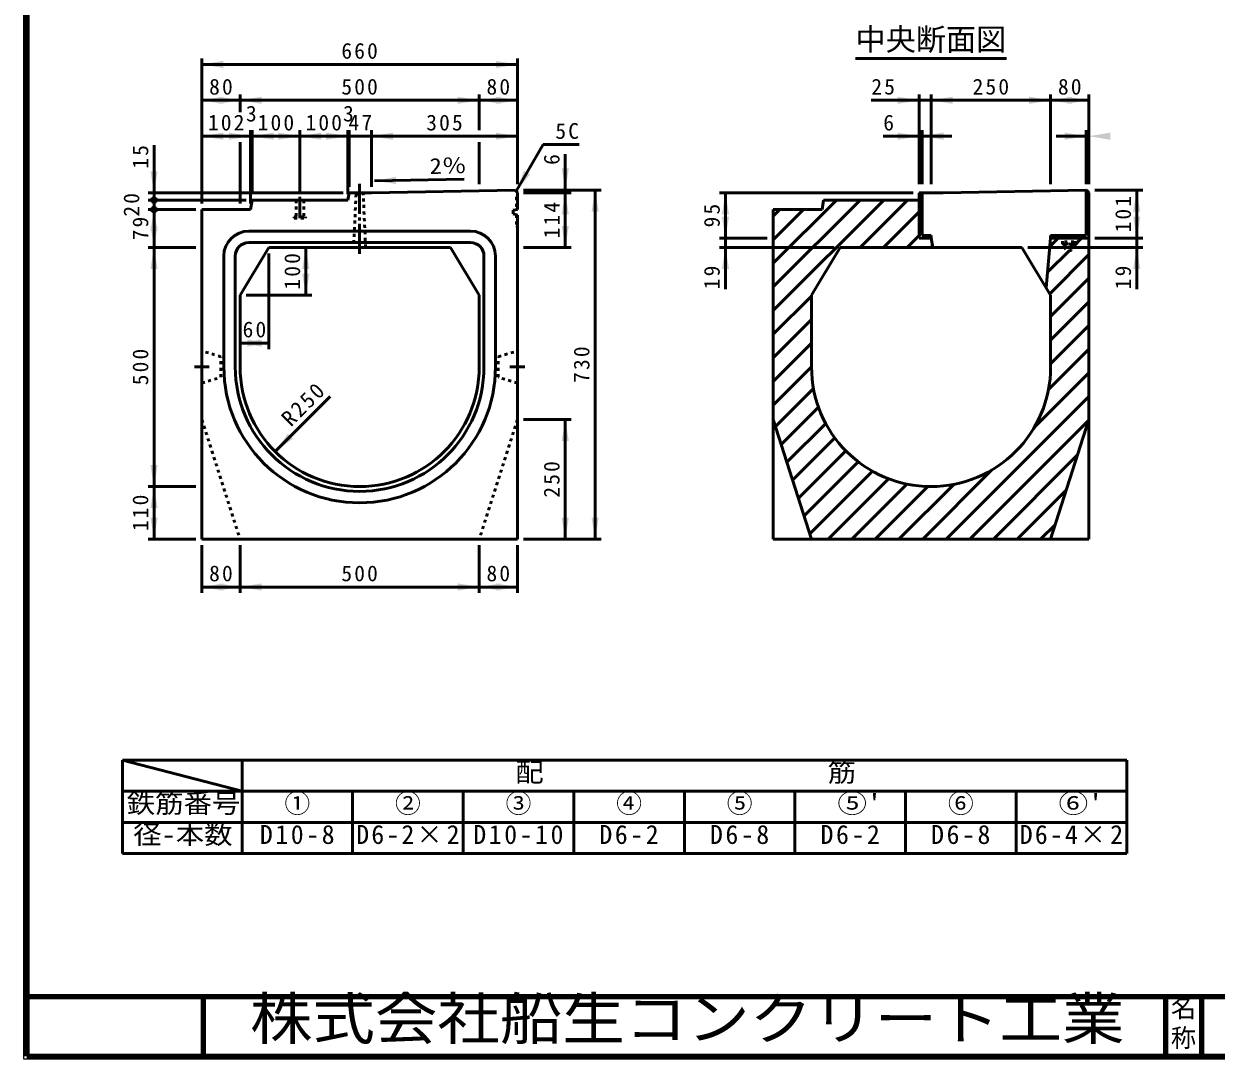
# Model space of a CAD drawing. Units: millimetres, scale not verified. Extents: x 100 to 4105, y 100 to 2870.
# Drawn here: x 100 to 2095, y 100 to 1832 of the extents above; entities that cross this region are included whole.
import ezdxf
from ezdxf.enums import TextEntityAlignment as Align

# ---------------------------------------------------------------- set-up
doc = ezdxf.new("R2010")
doc.units = ezdxf.units.MM
doc.header["$LTSCALE"] = 5
doc.linetypes.add('USER1', pattern=[2.2, 1, -1.2])
doc.linetypes.add('USER2', pattern=[13.4, 10, -1.2, 1, -1.2])
doc.layers.add('V-nasSTD', color=7, linetype='Continuous', lineweight=50)
doc.styles.add('ＭＳ ゴシック', font='')
doc.styles.get('ＭＳ ゴシック').set_extended_font_data('MS Gothic')

msp = doc.modelspace()

# ---------------------------------------------------------------- hatches: boundary and pattern name
at = {"layer": 'V-nasSTD'}
for points in [[(433.746, 1769.686), (397.746, 1763.686), (433.746, 1757.686)], [(889.746, 1757.686), (925.746, 1763.686), (889.746, 1769.686)], [(433.746, 1709.686), (397.746, 1703.686), (433.746, 1697.686)], [(425.746, 1697.686), (461.746, 1703.686), (425.746, 1709.686)], [(497.746, 1709.686), (461.746, 1703.686), (497.746, 1697.686)], [(825.746, 1697.686), (861.746, 1703.686), (825.746, 1709.686)], [(897.746, 1697.686), (861.746, 1703.686), (897.746, 1709.686)], [(889.746, 1709.686), (925.746, 1703.686), (889.746, 1697.686)], [(1561.746, 1697.686), (1597.746, 1703.686), (1561.746, 1709.686)], [(1653.746, 1697.686), (1617.746, 1703.686), (1653.746, 1709.686)], [(1781.746, 1709.686), (1817.746, 1703.686), (1781.746, 1697.686)], [(1853.746, 1709.686), (1817.746, 1703.686), (1853.746, 1697.686)], [(1845.746, 1697.686), (1881.746, 1703.686), (1845.746, 1709.686)], [(433.746, 1649.686), (397.746, 1643.686), (433.746, 1637.686)], [(443.346, 1637.686), (479.346, 1643.686), (443.346, 1649.686)], [(517.746, 1649.686), (481.746, 1643.686), (517.746, 1637.686)], [(525.746, 1637.686), (561.746, 1643.686), (525.746, 1649.686)], [(597.746, 1649.686), (561.746, 1643.686), (597.746, 1637.686)], [(605.746, 1637.686), (641.746, 1643.686), (605.746, 1649.686)], [(717.746, 1649.686), (681.746, 1643.686), (717.746, 1637.686)], [(889.746, 1637.686), (925.746, 1643.686), (889.746, 1649.686)], [(1561.746, 1637.686), (1597.746, 1643.686), (1561.746, 1649.686)], [(1638.546, 1637.686), (1602.546, 1643.686), (1638.546, 1649.686)], [(1840.946, 1637.686), (1876.946, 1643.686), (1840.946, 1649.686)], [(1917.746, 1637.686), (1881.746, 1643.686), (1917.746, 1649.686)], [(323.746, 1584.886), (317.746, 1548.886), (311.746, 1584.886)], [(936.55, 1585.863), (923.746, 1551.686), (946.942, 1579.863)], [(999.746, 1589.686), (1005.746, 1553.686), (1011.746, 1589.686)], [(722.754, 1569.719), (722.874, 1563.721), (686.761, 1569), (722.634, 1575.718)], [(1011.746, 1512.886), (1005.746, 1548.886), (999.746, 1512.886)], [(1061.746, 1517.686), (1055.746, 1553.686), (1049.746, 1517.686)], [(1267.746, 1512.886), (1273.746, 1548.886), (1279.746, 1512.886)], [(1967.746, 1517.686), (1961.746, 1553.686), (1955.746, 1517.686)], [(323.746, 1484.886), (317.746, 1520.886), (311.746, 1484.886)], [(1279.746, 1508.886), (1273.746, 1472.886), (1267.746, 1508.886)], [(1955.746, 1508.886), (1961.746, 1472.886), (1967.746, 1508.886)], [(311.746, 1493.686), (317.746, 1457.686), (323.746, 1493.686)], [(999.746, 1493.686), (1005.746, 1457.686), (1011.746, 1493.686)], [(323.746, 1421.686), (317.746, 1457.686), (311.746, 1421.686)], [(577.746, 1421.686), (571.746, 1457.686), (565.746, 1421.686)], [(1267.746, 1421.686), (1273.746, 1457.686), (1279.746, 1421.686)], [(1967.746, 1421.686), (1961.746, 1457.686), (1955.746, 1421.686)], [(565.746, 1413.686), (571.746, 1377.686), (577.746, 1413.686)], [(497.746, 1303.686), (461.746, 1297.686), (497.746, 1291.686)], [(473.746, 1291.686), (509.746, 1297.686), (473.746, 1303.686)], [(1011.746, 1133.686), (1005.746, 1169.686), (999.746, 1133.686)], [(541.538, 1145.963), (520.325, 1116.265), (550.023, 1137.478)], [(311.746, 1093.686), (317.746, 1057.686), (323.746, 1093.686)], [(323.746, 1021.686), (317.746, 1057.686), (311.746, 1021.686)], [(311.746, 1005.686), (317.746, 969.686), (323.746, 1005.686)], [(999.746, 1005.686), (1005.746, 969.686), (1011.746, 1005.686)], [(1049.746, 1005.686), (1055.746, 969.686), (1061.746, 1005.686)], [(433.746, 895.686), (397.746, 889.686), (433.746, 883.686)], [(425.746, 883.686), (461.746, 889.686), (425.746, 895.686)], [(497.746, 895.686), (461.746, 889.686), (497.746, 883.686)], [(825.746, 883.686), (861.746, 889.686), (825.746, 895.686)], [(897.746, 883.686), (861.746, 889.686), (897.746, 895.686)], [(889.746, 895.686), (925.746, 889.686), (889.746, 883.686)]]:
    msp.add_hatch(color=256, dxfattribs=at).paths.add_polyline_path(points)

# ---------------------------------------------------------------- linework, layer by layer
at = {"layer": 'V-nasSTD', "lineweight": 100}
for p, q in [((105, 2865), (105, 105)), ((105, 205), (4100, 205)), ((400, 205), (400, 105)), ((2010, 205), (2010, 105)), ((2070, 205), (2070, 105)), ((105, 105), (4100, 105))]:
    msp.add_line(p, q, dxfattribs=at)
at = {"layer": 'V-nasSTD'}
for p, q in [((397.746, 1530.886), (397.746, 1773.686)), ((397.746, 1763.686), (925.746, 1763.686)), ((925.746, 1563.686), (925.746, 1773.686)), ((1491.343, 1773.686), (1744.149, 1773.686)), ((397.746, 1703.686), (461.746, 1703.686)), ((461.746, 1683.686), (461.746, 1713.686)), ((461.746, 1703.686), (861.746, 1703.686)), ((861.746, 1653.686), (861.746, 1713.686)), ((861.746, 1703.686), (925.746, 1703.686)), ((1517.746, 1703.686), (1597.746, 1703.686)), ((1597.746, 1563.686), (1597.746, 1713.686)), ((1617.746, 1703.686), (1597.746, 1703.686)), ((1617.746, 1563.686), (1617.746, 1713.686)), ((1817.746, 1703.686), (1617.746, 1703.686)), ((1817.746, 1563.686), (1817.746, 1713.686)), ((1817.746, 1703.686), (1881.746, 1703.686)), ((1881.746, 1563.686), (1881.746, 1713.686)), ((397.746, 1643.686), (479.346, 1643.686)), ((479.346, 1530.886), (479.346, 1653.686)), ((479.346, 1643.686), (481.746, 1643.686)), ((481.746, 1546.886), (481.746, 1653.686)), ((481.746, 1643.686), (561.746, 1643.686)), ((561.746, 1546.886), (561.746, 1653.686)), ((561.746, 1643.686), (641.746, 1643.686)), ((641.746, 1546.886), (641.746, 1653.686)), ((641.746, 1643.686), (644.146, 1643.686)), ((644.146, 1558.886), (644.146, 1653.686)), ((644.146, 1643.686), (681.746, 1643.686)), ((681.746, 1558.886), (681.746, 1653.686)), ((681.746, 1643.686), (925.746, 1643.686)), ((1537.746, 1643.686), (1597.746, 1643.686)), ((1597.746, 1643.686), (1602.546, 1643.686)), ((1602.546, 1563.686), (1602.546, 1653.686)), ((1652.546, 1643.686), (1602.546, 1643.686)), ((1826.946, 1643.686), (1876.946, 1643.686)), ((1876.946, 1563.686), (1876.946, 1653.686)), ((1881.746, 1643.686), (1876.946, 1643.686)), ((317.746, 1628.886), (317.746, 1548.886)), ((461.746, 1633.686), (461.746, 1530.886)), ((861.746, 1633.686), (861.746, 1563.686)), ((968.746, 1629.628), (923.746, 1551.686)), ((968.746, 1629.628), (1028.746, 1629.628)), ((1005.746, 1613.686), (1005.746, 1553.686)), ((686.761, 1569), (836.731, 1571.999)), ((634.146, 1548.886), (307.746, 1548.886)), ((471.746, 1536.886), (307.746, 1536.886)), ((317.746, 1548.886), (317.746, 1536.886)), ((317.746, 1536.886), (317.746, 1520.886)), ((481.746, 1536.886), (479.346, 1520.886)), ((481.746, 1536.886), (641.746, 1536.886)), ((641.746, 1536.886), (644.146, 1548.886)), ((644.146, 1548.886), (681.746, 1548.886)), ((681.746, 1548.886), (921.746, 1553.686)), ((921.746, 1553.686), (925.746, 1549.686)), ((925.746, 1521.286), (925.746, 1549.686)), ((935.746, 1553.686), (1065.746, 1553.686)), ((935.746, 1548.886), (1015.746, 1548.886)), ((1005.746, 1548.886), (1005.746, 1553.686)), ((1005.746, 1457.686), (1005.746, 1548.886)), ((1055.746, 969.686), (1055.746, 1553.686)), ((1587.746, 1548.886), (1263.746, 1548.886)), ((1273.746, 1472.886), (1273.746, 1548.886)), ((1353.746, 1431.092), (1459.54, 1536.886)), ((1499.045, 1536.886), (1353.746, 1391.587)), ((1353.746, 1352.083), (1538.549, 1536.886)), ((1437.746, 1536.886), (1435.346, 1520.886)), ((1437.746, 1536.886), (1597.746, 1536.886)), ((1437.746, 1536.886), (1597.746, 1536.886)), ((1578.053, 1536.886), (1498.853, 1457.686)), ((1637.746, 1548.886), (1597.746, 1548.886)), ((1597.746, 1548.886), (1597.746, 1472.886)), ((1602.546, 1548.886), (1602.546, 1477.686)), ((1637.746, 1548.886), (1876.946, 1553.686)), ((1876.946, 1477.686), (1876.946, 1553.686)), ((1876.946, 1553.686), (1877.746, 1553.686)), ((1877.746, 1553.686), (1881.746, 1549.686)), ((1881.746, 1549.686), (1881.746, 1472.886)), ((1891.746, 1553.686), (1971.746, 1553.686)), ((1961.746, 1472.886), (1961.746, 1553.686)), ((387.746, 1520.886), (307.746, 1520.886)), ((317.746, 1457.686), (317.746, 1520.886)), ((397.746, 969.686), (397.746, 1520.886)), ((397.746, 1520.886), (479.346, 1520.886)), ((918.546, 1520.086), (925.746, 1521.286)), ((918.546, 1513.686), (918.546, 1520.086)), ((1353.746, 1520.886), (1353.746, 969.686)), ((1353.746, 1509.652), (1364.98, 1520.886)), ((1404.26, 1520.886), (1353.746, 1470.372)), ((1353.746, 1520.886), (1435.346, 1520.886)), ((1538.357, 1457.686), (1597.746, 1517.075)), ((925.746, 1511.686), (918.546, 1513.686)), ((925.746, 969.686), (925.746, 1511.686)), ((847.346, 1484.886), (476.146, 1484.886)), ((1597.746, 1477.57), (1577.862, 1457.686)), ((1602.546, 1477.686), (1617.746, 1477.686)), ((1617.746, 1477.686), (1617.746, 1472.886)), ((1876.946, 1477.686), (1817.746, 1477.686)), ((1817.746, 1477.686), (1817.746, 1472.886)), ((387.746, 1457.686), (307.746, 1457.686)), ((317.746, 1057.686), (317.746, 1457.686)), ((509.746, 1457.686), (461.746, 1377.686)), ((847.346, 1465.686), (476.146, 1465.686)), ((509.746, 1457.686), (813.746, 1457.686)), ((571.746, 1377.686), (571.746, 1457.686)), ((813.746, 1457.686), (861.746, 1377.686)), ((935.746, 1457.686), (1015.746, 1457.686)), ((1343.746, 1472.886), (1263.746, 1472.886)), ((1455.746, 1457.686), (1263.746, 1457.686)), ((1273.746, 1457.686), (1273.746, 1472.886)), ((1273.746, 1387.686), (1273.746, 1457.686)), ((1465.746, 1457.686), (1417.746, 1377.686)), ((1769.746, 1457.686), (1465.746, 1457.686)), ((1597.746, 1472.886), (1617.746, 1472.886)), ((1617.366, 1457.686), (1620.163, 1460.484)), ((1617.746, 1472.886), (1620.709, 1457.686)), ((1769.746, 1457.686), (1817.746, 1377.686)), ((1779.746, 1457.686), (1971.746, 1457.686)), ((1817.746, 1472.886), (1810.32, 1390.063)), ((1830.087, 1472.886), (1816.53, 1459.329)), ((1817.746, 1472.886), (1881.746, 1472.886)), ((1881.746, 1472.886), (1817.746, 1472.886)), ((1855.746, 1459.286), (1869.489, 1472.886)), ((1881.746, 969.686), (1881.746, 1472.886)), ((1891.746, 1472.886), (1971.746, 1472.886)), ((1961.746, 1457.686), (1961.746, 1472.886)), ((1961.746, 1387.686), (1961.746, 1457.686)), ((434.546, 1443.286), (434.546, 1257.686)), ((453.746, 1443.286), (453.746, 1257.686)), ((509.746, 1447.686), (509.746, 1287.686)), ((869.746, 1257.686), (869.746, 1443.286)), ((888.946, 1257.686), (888.946, 1443.286)), ((1848.69, 1452.088), (1812.649, 1416.047)), ((1881.746, 1445.741), (1816.225, 1380.221)), ((1881.746, 1405.981), (1817.746, 1341.981)), ((461.746, 1377.686), (461.746, 1257.686)), ((471.746, 1377.686), (581.746, 1377.686)), ((861.746, 1257.686), (861.746, 1377.686)), ((1417.746, 1376.322), (1353.746, 1312.322)), ((1417.746, 1377.686), (1417.746, 1257.686)), ((1817.746, 1257.686), (1817.746, 1377.686)), ((1881.746, 1366.476), (1817.746, 1302.476)), ((1417.746, 1336.818), (1353.746, 1272.818)), ((1881.746, 1326.972), (1817.746, 1262.972)), ((461.746, 1297.686), (509.746, 1297.686)), ((1417.746, 1297.314), (1353.746, 1233.314)), ((397.746, 1284.486), (397.746, 1230.886)), ((925.746, 1284.486), (925.746, 1230.886)), ((1881.746, 1287.468), (1814.136, 1219.858)), ((1417.746, 1258.066), (1353.746, 1194.066)), ((1881.746, 1247.707), (1789.862, 1155.823)), ((1420.991, 1221.806), (1357.412, 1158.228)), ((520.325, 1116.265), (612.248, 1208.189)), ((1881.746, 1208.203), (1643.229, 969.686)), ((1429.321, 1190.633), (1366.989, 1128.301)), ((935.746, 1169.686), (1015.746, 1169.686)), ((1005.746, 969.686), (1005.746, 1169.686)), ((1353.746, 1169.686), (1417.746, 969.686)), ((1441.409, 1163.319), (1376.541, 1098.451)), ((1881.281, 1168.234), (1682.733, 969.686)), ((1881.746, 1169.686), (1817.746, 969.686)), ((1456.651, 1139.16), (1386.093, 1068.601)), ((1395.72, 1038.518), (1474.902, 1117.701)), ((1495.781, 1099.179), (1405.271, 1008.669)), ((1862.812, 1110.517), (1721.981, 969.686)), ((1414.823, 978.819), (1519.49, 1083.486)), ((1719.609, 1085.57), (1603.725, 969.686)), ((387.746, 1057.686), (307.746, 1057.686)), ((317.746, 969.686), (317.746, 1057.686)), ((1546.552, 1070.787), (1445.451, 969.686)), ((1577.124, 1061.855), (1484.956, 969.686)), ((1612.528, 1057.754), (1524.46, 969.686)), ((1655.574, 1061.296), (1563.964, 969.686)), ((1844.221, 1052.422), (1761.485, 969.686)), ((1825.631, 994.328), (1800.99, 969.686)), ((387.746, 969.686), (307.746, 969.686)), ((397.746, 969.686), (925.746, 969.686)), ((397.746, 959.686), (397.746, 879.686)), ((461.746, 959.686), (461.746, 879.686)), ((861.746, 959.686), (861.746, 879.686)), ((925.746, 959.686), (925.746, 879.686)), ((935.746, 969.686), (1065.746, 969.686)), ((1881.746, 969.686), (1353.746, 969.686)), ((397.746, 889.686), (461.746, 889.686)), ((461.746, 889.686), (861.746, 889.686)), ((925.746, 889.686), (861.746, 889.686)), ((265, 600), (265, 548)), ((465, 600), (265, 600)), ((265, 600), (465, 548)), ((465, 548), (465, 600)), ((650, 600), (465, 600)), ((835, 600), (650, 600)), ((1020, 600), (835, 600)), ((1205, 600), (1020, 600)), ((1390, 600), (1205, 600)), ((1575, 600), (1390, 600)), ((1760, 600), (1575, 600)), ((1945, 600), (1760, 600)), ((1945, 548), (1945, 600)), ((265, 548), (430, 548)), ((265, 548), (265, 496)), ((465, 548), (265, 548)), ((465, 548), (650, 548)), ((465, 496), (465, 548)), ((465, 548), (465, 496)), ((650, 548), (835, 548)), ((650, 496), (650, 548)), ((650, 548), (650, 496)), ((835, 548), (1020, 548)), ((835, 496), (835, 548)), ((835, 548), (835, 496)), ((1020, 548), (1205, 548)), ((1020, 496), (1020, 548)), ((1020, 548), (1020, 496)), ((1390, 548), (1205, 548)), ((1205, 496), (1205, 548)), ((1390, 496), (1390, 548)), ((1390, 548), (1575, 548)), ((1390, 496), (1390, 548)), ((1390, 548), (1390, 496)), ((1575, 496), (1575, 548)), ((1575, 496), (1575, 548)), ((1575, 548), (1760, 548)), ((1575, 496), (1575, 548)), ((1575, 548), (1575, 496)), ((1760, 496), (1760, 548)), ((1760, 548), (1945, 548)), ((1760, 496), (1760, 548)), ((1760, 548), (1760, 496)), ((1945, 496), (1945, 548)), ((265, 496), (265, 444)), ((465, 496), (265, 496)), ((465, 496), (650, 496)), ((465, 444), (465, 496)), ((465, 496), (465, 444)), ((650, 496), (835, 496)), ((650, 444), (650, 496)), ((650, 496), (650, 444)), ((835, 496), (1020, 496)), ((835, 444), (835, 496)), ((835, 496), (835, 444)), ((1020, 496), (1205, 496)), ((1020, 444), (1020, 496)), ((1020, 496), (1020, 444)), ((1205, 496), (1390, 496)), ((1205, 444), (1205, 496)), ((1390, 444), (1390, 496)), ((1390, 496), (1575, 496)), ((1390, 444), (1390, 496)), ((1390, 496), (1390, 444)), ((1575, 444), (1575, 496)), ((1575, 444), (1575, 496)), ((1575, 496), (1760, 496)), ((1575, 444), (1575, 496)), ((1575, 496), (1575, 444)), ((1760, 444), (1760, 496)), ((1760, 496), (1945, 496)), ((1760, 444), (1760, 496)), ((1760, 496), (1760, 444)), ((1945, 444), (1945, 496)), ((265, 444), (465, 444)), ((465, 444), (650, 444)), ((650, 444), (835, 444)), ((835, 444), (1020, 444)), ((1020, 444), (1205, 444)), ((1205, 444), (1390, 444)), ((1390, 444), (1575, 444)), ((1575, 444), (1760, 444)), ((1760, 444), (1945, 444))]:
    msp.add_line(p, q, dxfattribs=at)
at = {"layer": 'V-nasSTD', "linetype": 'USER2'}
for p, q in [((661.746, 1563.886), (661.746, 1442.686)), ((561.746, 1542.486), (561.746, 1506.486)), ((410.246, 1257.686), (385.246, 1257.686)), ((913.246, 1257.686), (938.246, 1257.686))]:
    msp.add_line(p, q, dxfattribs=at)
at = {"layer": 'V-nasSTD', "linetype": 'USER1'}
for p, q in [((555.346, 1536.886), (555.346, 1508.886)), ((568.146, 1536.886), (568.146, 1508.886)), ((655.746, 1546.486), (651.746, 1457.686)), ((655.746, 1546.486), (653.346, 1548.886)), ((655.746, 1546.486), (667.746, 1546.486)), ((667.746, 1546.486), (670.146, 1548.886)), ((671.746, 1457.686), (667.746, 1546.486)), ((923.906, 1541.686), (925.746, 1543.526)), ((923.906, 1541.686), (925.746, 1543.526)), ((923.906, 1541.686), (923.906, 1520.979)), ((923.906, 1541.686), (923.906, 1520.979)), ((552.146, 1508.886), (571.346, 1508.886)), ((552.146, 1508.886), (552.146, 1506.486)), ((552.146, 1506.486), (571.346, 1506.486)), ((571.346, 1508.886), (571.346, 1506.486)), ((923.906, 1512.197), (923.906, 1493.686)), ((923.906, 1512.197), (923.906, 1493.686)), ((923.906, 1493.686), (925.746, 1491.846)), ((923.906, 1493.686), (925.746, 1491.846)), ((1837.746, 1463.286), (1837.746, 1472.886)), ((1837.746, 1472.886), (1859.346, 1472.886)), ((1837.746, 1463.286), (1859.346, 1463.286)), ((1839.346, 1462.486), (1839.186, 1463.286)), ((1839.346, 1462.486), (1857.746, 1462.486)), ((1841.346, 1459.286), (1841.346, 1462.486)), ((1842.946, 1464.086), (1842.946, 1472.886)), ((1854.146, 1464.086), (1854.146, 1472.886)), ((1855.746, 1459.286), (1855.746, 1462.486)), ((1857.746, 1462.486), (1857.906, 1463.286)), ((1859.346, 1463.286), (1859.346, 1472.886)), ((429.746, 1274.886), (397.746, 1284.486)), ((893.746, 1274.886), (925.746, 1284.486)), ((429.746, 1240.486), (429.746, 1274.886)), ((893.746, 1240.486), (893.746, 1274.886)), ((397.746, 1230.886), (429.746, 1240.486)), ((925.746, 1230.886), (893.746, 1240.486)), ((397.746, 1169.686), (461.746, 969.686)), ((925.746, 1169.686), (861.746, 969.686))]:
    msp.add_line(p, q, dxfattribs=at)
at = {"layer": 'V-nasSTD', "lineweight": 13}
msp.add_lwpolyline([(100, 100), (100, 2870), (4105, 2870), (4105, 100)], close=True, dxfattribs=at)
at = {"layer": 'V-nasSTD'}
for centre in [(317.746, 1536.886), (317.746, 1520.886)]:
    msp.add_circle(centre, 4, dxfattribs=at)
for centre, radius, start, end in [((476.146, 1443.286), 41.6, 90, 180), ((847.346, 1443.286), 41.6, 0, 90), ((476.146, 1443.286), 22.4, 90, 180), ((847.346, 1443.286), 22.4, 0, 90), ((661.746, 1257.686), 227.2, 180, 270), ((661.746, 1257.686), 208, 180, 270), ((661.746, 1257.686), 200, 180, 270), ((661.746, 1257.686), 200, 270, 0), ((661.746, 1257.686), 227.2, 270, 0), ((661.746, 1257.686), 208, 270, 0), ((1617.746, 1257.686), 200, 180, 270), ((1617.746, 1257.686), 200, 270, 0)]:
    msp.add_arc(centre, radius, start, end, dxfattribs=at)
at = {"layer": 'V-nasSTD', "linetype": 'USER1'}
for centre, radius, start, end in [((1837.346, 1483.286), 20, 271.14576, 286.2602), ((1848.546, 1459.286), 7.2, 180, 0), ((1848.546, 1483.286), 20, 253.7398, 286.2602), ((1859.746, 1483.286), 20, 253.7398, 268.85424)]:
    msp.add_arc(centre, radius, start, end, dxfattribs=at)

# ---------------------------------------------------------------- texts
at = {"layer": 'V-nasSTD', "style": 'ＭＳ ゴシック'}
for s, height, p in [('中央断面図', 36.95, (1491.343, 1824.086)), ('3', 26.39, (471.546, 1694.686)), ('3', 26.39, (633.946, 1694.686)), ('6', 26.39, (1537.746, 1679.686)), ('①', 31.67, (535.9, 543.6)), ('②', 31.67, (720.9, 543.6)), ('③', 31.67, (905.9, 543.6)), ('④', 31.67, (1090.9, 543.6)), ('⑤', 31.67, (1275.9, 543.6)), ('⑥', 31.67, (1645.9, 543.6)), ('名', 30.79, (2018.982, 200.999)), ('称', 30.79, (2018.976, 151.01))]:
    msp.add_text(s, height=height, dxfattribs=at).set_placement(p, align=Align.TOP_LEFT)
at = {"layer": 'V-nasSTD', "style": 'ＭＳ ゴシック', "width": 1.15}
msp.add_text('2％', height=26.39, rotation=1.146, dxfattribs=at).set_placement((778.423, 1606.84), align=Align.TOP_LEFT)
at = {"layer": 'V-nasSTD', "style": 'ＭＳ ゴシック'}
msp.add_text('6', height=26.39, rotation=90, dxfattribs=at).set_placement((969.746, 1595.686), align=Align.TOP_LEFT)
for s, height, width, p in [('配\u3000\u3000\u3000\u3000\u3000\u3000\u3000\u3000\u3000\u3000筋', 31.67, 1.1, (922.04, 595.6)), ('鉄筋番号', 31.67, 1.1, (272.12, 543.6)), ("⑤'", 31.67, 1.15, (1460.9, 543.6)), ("⑥'", 31.67, 1.15, (1830.9, 543.6)), ('径-本数', 31.67, 1.1, (282.92, 491.6)), ('株式会社船生コンクリート工業', 69.65, 1.1, (478.279, 202.55))]:
    msp.add_text(s, height=height, dxfattribs=dict(at, width=width)).set_placement(p, align=Align.TOP_LEFT)
at = {"layer": 'V-nasSTD', "attachment_point": 1, "style": 'ＭＳ ゴシック'}
for s, insert, char_height in [('\\T1.2;660', (631.146, 1799.686), 26.39), ('\\T1.2;80', (409.946, 1739.686), 26.39), ('\\T1.2;500', (631.146, 1739.686), 26.39), ('\\T1.2;80', (873.946, 1739.686), 26.39), ('\\T1.2;25', (1517.746, 1739.686), 26.39), ('\\T1.2;250', (1687.146, 1739.686), 26.39), ('\\T1.2;80', (1829.946, 1739.686), 26.39), ('\\T1.2;102', (407.946, 1679.686), 26.39), ('\\T1.2;100', (491.146, 1679.686), 26.39), ('\\T1.2;100', (571.146, 1679.686), 26.39), ('\\T1.2;47', (643.146, 1679.686), 26.39), ('\\T1.2;305', (773.146, 1679.686), 26.39), ('\\T1.2;5C', (989.146, 1665.628), 26.39), ('\\T1.2;60', (465.946, 1333.686), 26.39), ('\\T1.2;80', (409.946, 925.686), 26.39), ('\\T1.2;500', (631.146, 925.686), 26.39), ('\\T1.2;80', (873.946, 925.686), 26.39), ('\\T1.2;D10-8', (494.86, 491.6), 31.67), ('\\T1.17;D6-2×2', (656.1, 491.6), 31.67), ('\\T1.2;D10-10', (851.9, 491.6), 31.67), ('\\T1.2;D6-2', (1062.82, 491.6), 31.67), ('\\T1.2;D6-8', (1247.82, 491.6), 31.67), ('\\T1.2;D6-2', (1432.82, 491.6), 31.67), ('\\T1.2;D6-8', (1617.82, 491.6), 31.67), ('\\T1.17;D6-4×2', (1766.1, 491.6), 31.67)]:
    msp.add_mtext(s, dxfattribs=dict(at, insert=insert, char_height=char_height))
at = {"layer": 'V-nasSTD', "char_height": 26.39, "attachment_point": 1, "style": 'ＭＳ ゴシック'}
for s, insert, rotation in [('\\T1.2;15', (281.746, 1589.286), 90), ('\\T1.2;20', (266.746, 1509.086), 90), ('\\T1.2;101', (1925.746, 1482.686), 90), ('\\T1.2;114', (969.746, 1472.686), 90), ('\\T1.2;95', (1237.746, 1491.086), 90), ('\\T1.2;79', (281.746, 1469.486), 90), ('\\T1.2;100', (535.746, 1387.086), 90), ('\\T1.2;19', (1237.746, 1387.686), 90), ('\\T1.2;19', (1925.746, 1387.686), 90), ('\\T1.2;500', (281.746, 1227.086), 90), ('\\T1.2;730', (1019.746, 1231.086), 90), ('\\T1.2;R250', (528.244, 1175.096), 45), ('\\T1.2;250', (969.746, 1039.086), 90), ('\\T1.2;110', (281.746, 983.086), 90)]:
    msp.add_mtext(s, dxfattribs=dict(at, insert=insert, rotation=rotation))

doc.saveas('drawing.dxf')
